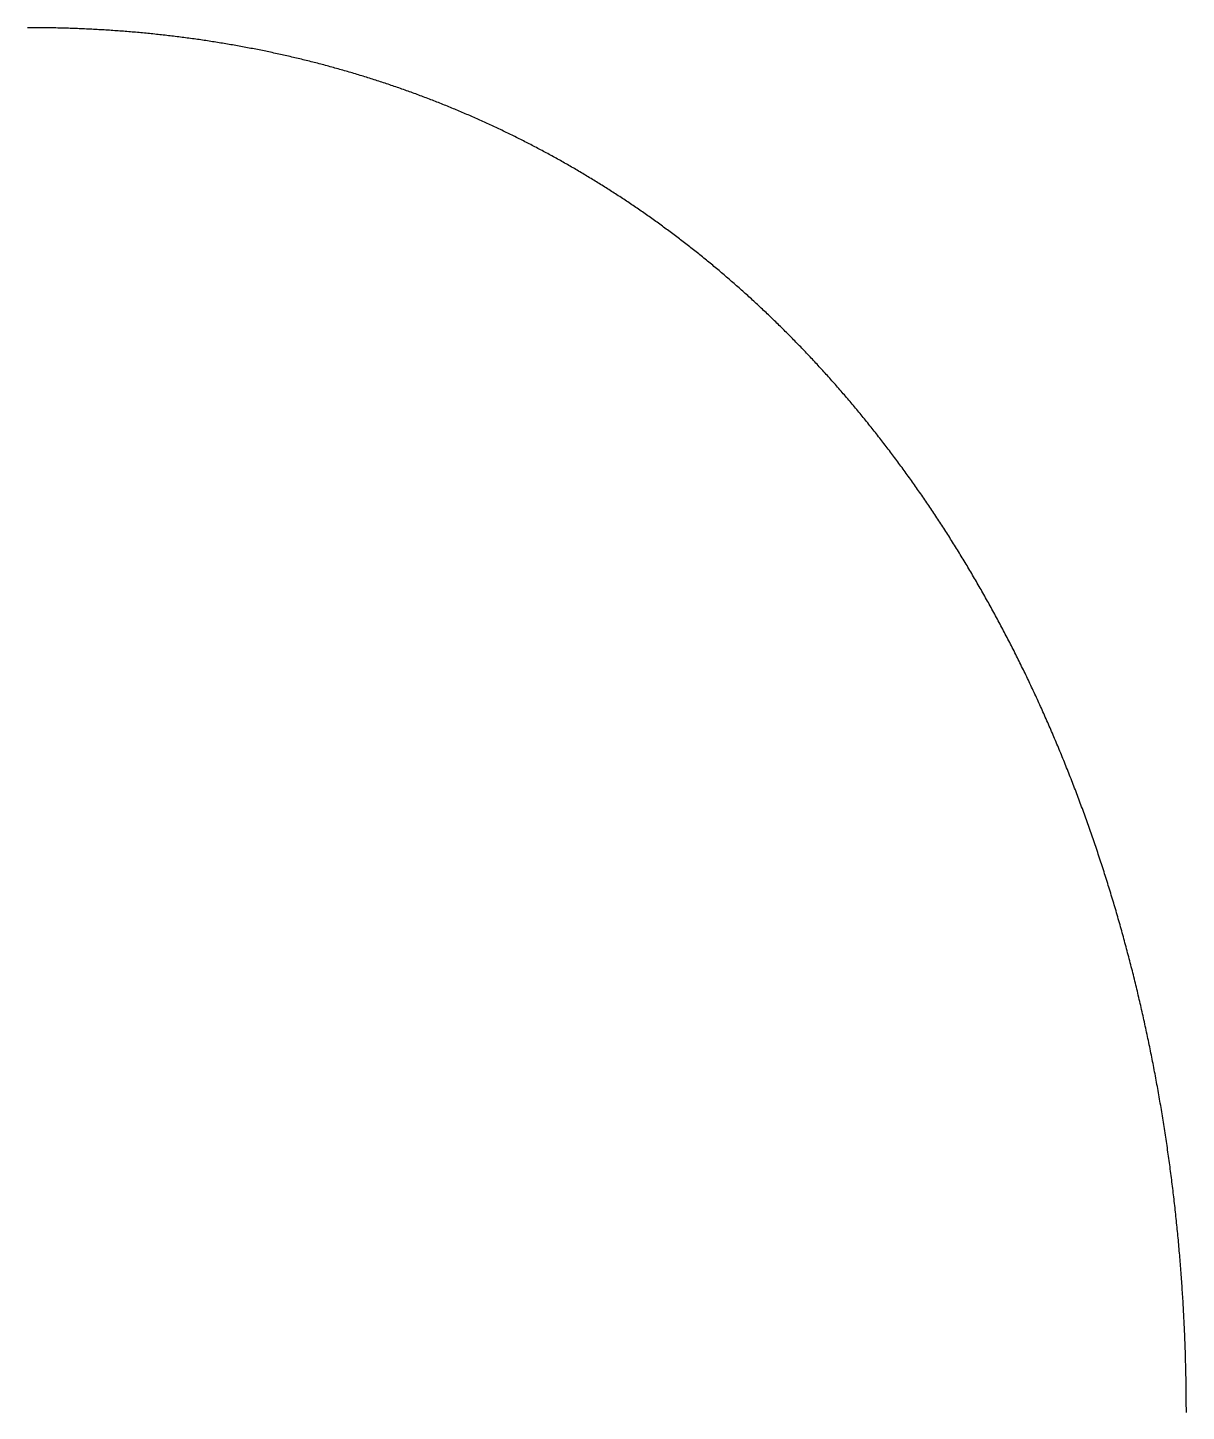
# Model space of a CAD drawing. Extents: x -14 to 315, y -179 to 16.
# Drawn here: x 3.32 to 12.32, y -102.74 to -92 of the extents above; entities that cross this region are included whole.
import ezdxf

# ---------------------------------------------------------------- set-up
doc = ezdxf.new("R2010")
doc.units = 0
doc.layers.add('BLACK', color=7, linetype='CONTINUOUS')

msp = doc.modelspace()

# ---------------------------------------------------------------- linework, layer by layer
at = {"layer": 'BLACK', "linetype": 'CONTINUOUS'}
for p, q in [((3.347606, -92.000025), (3.325, -92)), ((3.361758, -92.000067), (3.347606, -92.000025)), ((3.375899, -92.000129), (3.361758, -92.000067)), ((3.390028, -92.000211), (3.375899, -92.000129)), ((3.404146, -92.000313), (3.390028, -92.000211)), ((3.418254, -92.000434), (3.404146, -92.000313)), ((3.43235, -92.000576), (3.418254, -92.000434)), ((3.446435, -92.000737), (3.43235, -92.000576)), ((3.460509, -92.000919), (3.446435, -92.000737)), ((3.474571, -92.00112), (3.460509, -92.000919)), ((3.488623, -92.001341), (3.474571, -92.00112)), ((3.502664, -92.001581), (3.488623, -92.001341)), ((3.516694, -92.001842), (3.502664, -92.001581)), ((3.530713, -92.002122), (3.516694, -92.001842)), ((3.54472, -92.002422), (3.530713, -92.002122)), ((3.558717, -92.002742), (3.54472, -92.002422)), ((3.572703, -92.003082), (3.558717, -92.002742)), ((3.586678, -92.003441), (3.572703, -92.003082)), ((3.600641, -92.003821), (3.586678, -92.003441)), ((3.614594, -92.004219), (3.600641, -92.003821)), ((3.628536, -92.004638), (3.614594, -92.004219)), ((3.642467, -92.005076), (3.628536, -92.004638)), ((3.656387, -92.005534), (3.642467, -92.005076)), ((3.670296, -92.006011), (3.656387, -92.005534)), ((3.684194, -92.006509), (3.670296, -92.006011)), ((3.698081, -92.007025), (3.684194, -92.006509)), ((3.711958, -92.007562), (3.698081, -92.007025)), ((3.725823, -92.008118), (3.711958, -92.007562)), ((3.739678, -92.008693), (3.725823, -92.008118)), ((3.753521, -92.009288), (3.739678, -92.008693)), ((3.767354, -92.009903), (3.753521, -92.009288)), ((3.781176, -92.010537), (3.767354, -92.009903)), ((3.794987, -92.01119), (3.781176, -92.010537)), ((3.808788, -92.011864), (3.794987, -92.01119)), ((3.822577, -92.012556), (3.808788, -92.011864)), ((3.836356, -92.013268), (3.822577, -92.012556)), ((3.850123, -92.014), (3.836356, -92.013268)), ((3.863881, -92.014751), (3.850123, -92.014)), ((3.877627, -92.015521), (3.863881, -92.014751)), ((3.891363, -92.016311), (3.877627, -92.015521)), ((3.905087, -92.017121), (3.891363, -92.016311)), ((3.918801, -92.017949), (3.905087, -92.017121)), ((3.932504, -92.018797), (3.918801, -92.017949)), ((3.946197, -92.019665), (3.932504, -92.018797)), ((3.959879, -92.020552), (3.946197, -92.019665)), ((3.97355, -92.021458), (3.959879, -92.020552)), ((3.98721, -92.022383), (3.97355, -92.021458)), ((4.00086, -92.023328), (3.98721, -92.022383)), ((4.014499, -92.024292), (4.00086, -92.023328)), ((4.028127, -92.025275), (4.014499, -92.024292)), ((4.041744, -92.026278), (4.028127, -92.025275)), ((4.055352, -92.0273), (4.041744, -92.026278)), ((4.068948, -92.028341), (4.055352, -92.0273)), ((4.082534, -92.029402), (4.068948, -92.028341)), ((4.096108, -92.030481), (4.082534, -92.029402)), ((4.109673, -92.03158), (4.096108, -92.030481)), ((4.123226, -92.032698), (4.109673, -92.03158)), ((4.13677, -92.033835), (4.123226, -92.032698)), ((4.150302, -92.034992), (4.13677, -92.033835)), ((4.163824, -92.036167), (4.150302, -92.034992)), ((4.177335, -92.037362), (4.163824, -92.036167)), ((4.190836, -92.038576), (4.177335, -92.037362)), ((4.204326, -92.039809), (4.190836, -92.038576)), ((4.217806, -92.041061), (4.204326, -92.039809)), ((4.231275, -92.042332), (4.217806, -92.041061)), ((4.244734, -92.043622), (4.231275, -92.042332)), ((4.258182, -92.044932), (4.244734, -92.043622)), ((4.27162, -92.04626), (4.258182, -92.044932)), ((4.285046, -92.047608), (4.27162, -92.04626)), ((4.298463, -92.048974), (4.285046, -92.047608)), ((4.311869, -92.05036), (4.298463, -92.048974)), ((4.325265, -92.051764), (4.311869, -92.05036)), ((4.338649, -92.053188), (4.325265, -92.051764)), ((4.352024, -92.05463), (4.338649, -92.053188)), ((4.365388, -92.056092), (4.352024, -92.05463)), ((4.378742, -92.057572), (4.365388, -92.056092)), ((4.392085, -92.059072), (4.378742, -92.057572)), ((4.405418, -92.06059), (4.392085, -92.059072)), ((4.41874, -92.062128), (4.405418, -92.06059)), ((4.432053, -92.063684), (4.41874, -92.062128)), ((4.445354, -92.065259), (4.432053, -92.063684)), ((4.458645, -92.066853), (4.445354, -92.065259)), ((4.471926, -92.068466), (4.458645, -92.066853)), ((4.485197, -92.070098), (4.471926, -92.068466)), ((4.498456, -92.071749), (4.485197, -92.070098)), ((4.511706, -92.073419), (4.498456, -92.071749)), ((4.524945, -92.075107), (4.511706, -92.073419)), ((4.538175, -92.076815), (4.524945, -92.075107)), ((4.551393, -92.078541), (4.538175, -92.076815)), ((4.564602, -92.080286), (4.551393, -92.078541)), ((4.577799, -92.08205), (4.564602, -92.080286)), ((4.590987, -92.083832), (4.577799, -92.08205)), ((4.604164, -92.085633), (4.590987, -92.083832)), ((4.617332, -92.087454), (4.604164, -92.085633)), ((4.630488, -92.089292), (4.617332, -92.087454)), ((4.643635, -92.09115), (4.630488, -92.089292)), ((4.656771, -92.093027), (4.643635, -92.09115)), ((4.669898, -92.094922), (4.656771, -92.093027)), ((4.683013, -92.096836), (4.669898, -92.094922)), ((4.696119, -92.098768), (4.683013, -92.096836)), ((4.709214, -92.100719), (4.696119, -92.098768)), ((4.722299, -92.10269), (4.709214, -92.100719)), ((4.735374, -92.104678), (4.722299, -92.10269)), ((4.748439, -92.106686), (4.735374, -92.104678)), ((4.761493, -92.108711), (4.748439, -92.106686)), ((4.774537, -92.110756), (4.761493, -92.108711)), ((4.787571, -92.112819), (4.774537, -92.110756)), ((4.800595, -92.114901), (4.787571, -92.112819)), ((4.813608, -92.117002), (4.800595, -92.114901)), ((4.826613, -92.119121), (4.813608, -92.117002)), ((4.839605, -92.121259), (4.826613, -92.119121)), ((4.852589, -92.123415), (4.839605, -92.121259)), ((4.865562, -92.12559), (4.852589, -92.123415)), ((4.878525, -92.127784), (4.865562, -92.12559)), ((4.891478, -92.129996), (4.878525, -92.127784)), ((4.904421, -92.132227), (4.891478, -92.129996)), ((4.917353, -92.134476), (4.904421, -92.132227)), ((4.930276, -92.136744), (4.917353, -92.134476)), ((4.943188, -92.13903), (4.930276, -92.136744)), ((4.956091, -92.141335), (4.943188, -92.13903)), ((4.968983, -92.143658), (4.956091, -92.141335)), ((4.981866, -92.146), (4.968983, -92.143658)), ((4.994737, -92.14836), (4.981866, -92.146)), ((5.0076, -92.150739), (4.994737, -92.14836)), ((5.020451, -92.153137), (5.0076, -92.150739)), ((5.033294, -92.155553), (5.020451, -92.153137)), ((5.046126, -92.157987), (5.033294, -92.155553)), ((5.058948, -92.16044), (5.046126, -92.157987)), ((5.07176, -92.162911), (5.058948, -92.16044)), ((5.084562, -92.1654), (5.07176, -92.162911)), ((5.097354, -92.167908), (5.084562, -92.1654)), ((5.110136, -92.170435), (5.097354, -92.167908)), ((5.122908, -92.17298), (5.110136, -92.170435)), ((5.135671, -92.175543), (5.122908, -92.17298)), ((5.148422, -92.178125), (5.135671, -92.175543)), ((5.161165, -92.180725), (5.148422, -92.178125)), ((5.173896, -92.183343), (5.161165, -92.180725)), ((5.186619, -92.18598), (5.173896, -92.183343)), ((5.199331, -92.188635), (5.186619, -92.18598)), ((5.212034, -92.191309), (5.199331, -92.188635)), ((5.224726, -92.194001), (5.212034, -92.191309)), ((5.237409, -92.196711), (5.224726, -92.194001)), ((5.250081, -92.199439), (5.237409, -92.196711)), ((5.262745, -92.202187), (5.250081, -92.199439)), ((5.275397, -92.204952), (5.262745, -92.202187)), ((5.288041, -92.207735), (5.275397, -92.204952)), ((5.300673, -92.210537), (5.288041, -92.207735)), ((5.313297, -92.213357), (5.300673, -92.210537)), ((5.32591, -92.216196), (5.313297, -92.213357)), ((5.338514, -92.219052), (5.32591, -92.216196)), ((5.351107, -92.221927), (5.338514, -92.219052)), ((5.363692, -92.224821), (5.351107, -92.221927)), ((5.376265, -92.227732), (5.363692, -92.224821)), ((5.38883, -92.230662), (5.376265, -92.227732)), ((5.401384, -92.23361), (5.38883, -92.230662)), ((5.413929, -92.236576), (5.401384, -92.23361)), ((5.426463, -92.239561), (5.413929, -92.236576)), ((5.438989, -92.242564), (5.426463, -92.239561)), ((5.451503, -92.245584), (5.438989, -92.242564)), ((5.46401, -92.248624), (5.451503, -92.245584)), ((5.476505, -92.251681), (5.46401, -92.248624)), ((5.488991, -92.254757), (5.476505, -92.251681)), ((5.501467, -92.25785), (5.488991, -92.254757)), ((5.513934, -92.260962), (5.501467, -92.25785)), ((5.52639, -92.264092), (5.513934, -92.260962)), ((5.538837, -92.267241), (5.52639, -92.264092)), ((5.551274, -92.270407), (5.538837, -92.267241)), ((5.563702, -92.273592), (5.551274, -92.270407)), ((5.576119, -92.276795), (5.563702, -92.273592)), ((5.588528, -92.280016), (5.576119, -92.276795)), ((5.600925, -92.283255), (5.588528, -92.280016)), ((5.613315, -92.286512), (5.600925, -92.283255)), ((5.625693, -92.289787), (5.613315, -92.286512)), ((5.638063, -92.293081), (5.625693, -92.289787)), ((5.650421, -92.296393), (5.638063, -92.293081)), ((5.662772, -92.299722), (5.650421, -92.296393)), ((5.675111, -92.30307), (5.662772, -92.299722)), ((5.687443, -92.306436), (5.675111, -92.30307)), ((5.699763, -92.30982), (5.687443, -92.306436)), ((5.712075, -92.313222), (5.699763, -92.30982)), ((5.724376, -92.316642), (5.712075, -92.313222)), ((5.736668, -92.320081), (5.724376, -92.316642)), ((5.74895, -92.323537), (5.736668, -92.320081)), ((5.761223, -92.327012), (5.74895, -92.323537)), ((5.773486, -92.330504), (5.761223, -92.327012)), ((5.78574, -92.334015), (5.773486, -92.330504)), ((5.797983, -92.337543), (5.78574, -92.334015)), ((5.810218, -92.34109), (5.797983, -92.337543)), ((5.822442, -92.344655), (5.810218, -92.34109)), ((5.834658, -92.348238), (5.822442, -92.344655)), ((5.846862, -92.351838), (5.834658, -92.348238)), ((5.859059, -92.355458), (5.846862, -92.351838)), ((5.871244, -92.359094), (5.859059, -92.355458)), ((5.883422, -92.362749), (5.871244, -92.359094)), ((5.895588, -92.366422), (5.883422, -92.362749)), ((5.907747, -92.370113), (5.895588, -92.366422)), ((5.919894, -92.373822), (5.907747, -92.370113)), ((5.932034, -92.377549), (5.919894, -92.373822)), ((5.944162, -92.381294), (5.932034, -92.377549)), ((5.956282, -92.385057), (5.944162, -92.381294)), ((5.968391, -92.388837), (5.956282, -92.385057)), ((5.980493, -92.392637), (5.968391, -92.388837)), ((5.992583, -92.396453), (5.980493, -92.392637)), ((6.004665, -92.400288), (5.992583, -92.396453)), ((6.016736, -92.404141), (6.004665, -92.400288)), ((6.0288, -92.408012), (6.016736, -92.404141)), ((6.040851, -92.4119), (6.0288, -92.408012)), ((6.052896, -92.415807), (6.040851, -92.4119)), ((6.064929, -92.419732), (6.052896, -92.415807)), ((6.076954, -92.423675), (6.064929, -92.419732)), ((6.088968, -92.427635), (6.076954, -92.423675)), ((6.100975, -92.431614), (6.088968, -92.427635)), ((6.11297, -92.43561), (6.100975, -92.431614)), ((6.124958, -92.439625), (6.11297, -92.43561)), ((6.136934, -92.443657), (6.124958, -92.439625)), ((6.148903, -92.447707), (6.136934, -92.443657)), ((6.16086, -92.451775), (6.148903, -92.447707)), ((6.17281, -92.455861), (6.16086, -92.451775)), ((6.184749, -92.459965), (6.17281, -92.455861)), ((6.19668, -92.464087), (6.184749, -92.459965)), ((6.208599, -92.468227), (6.19668, -92.464087)), ((6.220511, -92.472385), (6.208599, -92.468227)), ((6.232412, -92.47656), (6.220511, -92.472385)), ((6.244306, -92.480754), (6.232412, -92.47656)), ((6.256188, -92.484965), (6.244306, -92.480754)), ((6.268062, -92.489195), (6.256188, -92.484965)), ((6.279925, -92.493442), (6.268062, -92.489195)), ((6.291781, -92.497707), (6.279925, -92.493442)), ((6.303626, -92.50199), (6.291781, -92.497707)), ((6.315463, -92.506291), (6.303626, -92.50199)), ((6.327288, -92.510609), (6.315463, -92.506291)), ((6.339107, -92.514946), (6.327288, -92.510609)), ((6.350914, -92.519301), (6.339107, -92.514946)), ((6.362713, -92.523673), (6.350914, -92.519301)), ((6.374502, -92.528063), (6.362713, -92.523673)), ((6.386283, -92.532472), (6.374502, -92.528063)), ((6.398052, -92.536897), (6.386283, -92.532472)), ((6.409814, -92.541342), (6.398052, -92.536897)), ((6.421565, -92.545803), (6.409814, -92.541342)), ((6.433309, -92.550283), (6.421565, -92.545803)), ((6.445041, -92.55478), (6.433309, -92.550283)), ((6.456766, -92.559295), (6.445041, -92.55478)), ((6.468479, -92.563828), (6.456766, -92.559295)), ((6.480186, -92.56838), (6.468479, -92.563828)), ((6.491881, -92.572948), (6.480186, -92.56838)), ((6.503568, -92.577535), (6.491881, -92.572948)), ((6.515244, -92.582139), (6.503568, -92.577535)), ((6.526914, -92.586762), (6.515244, -92.582139)), ((6.538571, -92.591401), (6.526914, -92.586762)), ((6.550222, -92.59606), (6.538571, -92.591401)), ((6.561861, -92.600735), (6.550222, -92.59606)), ((6.573493, -92.605429), (6.561861, -92.600735)), ((6.585113, -92.61014), (6.573493, -92.605429)), ((6.596727, -92.61487), (6.585113, -92.61014)), ((6.608329, -92.619617), (6.596727, -92.61487)), ((6.619924, -92.624382), (6.608329, -92.619617)), ((6.631507, -92.629165), (6.619924, -92.624382)), ((6.643083, -92.633966), (6.631507, -92.629165)), ((6.654648, -92.638784), (6.643083, -92.633966)), ((6.666206, -92.64362), (6.654648, -92.638784)), ((6.677752, -92.648474), (6.666206, -92.64362)), ((6.689292, -92.653346), (6.677752, -92.648474)), ((6.700819, -92.658235), (6.689292, -92.653346)), ((6.71234, -92.663144), (6.700819, -92.658235)), ((6.723849, -92.668068), (6.71234, -92.663144)), ((6.735352, -92.673012), (6.723849, -92.668068)), ((6.746843, -92.677972), (6.735352, -92.673012)), ((6.758327, -92.682952), (6.746843, -92.677972)), ((6.769799, -92.687948), (6.758327, -92.682952)), ((6.781264, -92.692962), (6.769799, -92.687948)), ((6.792718, -92.697994), (6.781264, -92.692962)), ((6.804165, -92.703045), (6.792718, -92.697994)), ((6.815601, -92.708112), (6.804165, -92.703045)), ((6.827029, -92.713198), (6.815601, -92.708112)), ((6.838446, -92.718301), (6.827029, -92.713198)), ((6.849856, -92.723422), (6.838446, -92.718301)), ((6.861255, -92.728561), (6.849856, -92.723422)), ((6.872647, -92.733718), (6.861255, -92.728561)), ((6.884027, -92.738892), (6.872647, -92.733718)), ((6.8954, -92.744085), (6.884027, -92.738892)), ((6.906762, -92.749294), (6.8954, -92.744085)), ((6.918117, -92.754523), (6.906762, -92.749294)), ((6.92946, -92.759768), (6.918117, -92.754523)), ((6.940797, -92.765032), (6.92946, -92.759768)), ((6.952122, -92.770313), (6.940797, -92.765032)), ((6.96344, -92.775613), (6.952122, -92.770313)), ((6.974747, -92.780929), (6.96344, -92.775613)), ((6.986047, -92.786264), (6.974747, -92.780929)), ((6.997335, -92.791616), (6.986047, -92.786264)), ((7.008616, -92.796987), (6.997335, -92.791616)), ((7.019886, -92.802374), (7.008616, -92.796987)), ((7.031149, -92.807781), (7.019886, -92.802374)), ((7.042401, -92.813204), (7.031149, -92.807781)), ((7.053646, -92.818646), (7.042401, -92.813204)), ((7.064879, -92.824104), (7.053646, -92.818646)), ((7.076105, -92.829582), (7.064879, -92.824104)), ((7.08732, -92.835076), (7.076105, -92.829582)), ((7.098528, -92.840589), (7.08732, -92.835076)), ((7.109724, -92.846119), (7.098528, -92.840589)), ((7.120914, -92.851668), (7.109724, -92.846119)), ((7.132092, -92.857233), (7.120914, -92.851668)), ((7.143264, -92.862818), (7.132092, -92.857233)), ((7.154424, -92.868419), (7.143264, -92.862818)), ((7.165577, -92.874039), (7.154424, -92.868419)), ((7.176718, -92.879675), (7.165577, -92.874039)), ((7.187853, -92.885331), (7.176718, -92.879675)), ((7.198976, -92.891003), (7.187853, -92.885331)), ((7.210093, -92.896694), (7.198976, -92.891003)), ((7.221198, -92.902402), (7.210093, -92.896694)), ((7.232296, -92.908128), (7.221198, -92.902402)), ((7.243383, -92.913872), (7.232296, -92.908128)), ((7.254463, -92.919634), (7.243383, -92.913872)), ((7.265531, -92.925413), (7.254463, -92.919634)), ((7.276593, -92.931211), (7.265531, -92.925413)), ((7.287643, -92.937025), (7.276593, -92.931211)), ((7.298686, -92.942859), (7.287643, -92.937025)), ((7.309718, -92.948709), (7.298686, -92.942859)), ((7.320743, -92.954578), (7.309718, -92.948709)), ((7.331756, -92.960464), (7.320743, -92.954578)), ((7.342763, -92.966369), (7.331756, -92.960464)), ((7.353758, -92.97229), (7.342763, -92.966369)), ((7.364747, -92.97823), (7.353758, -92.97229)), ((7.375723, -92.984187), (7.364747, -92.97823)), ((7.386694, -92.990163), (7.375723, -92.984187)), ((7.397652, -92.996155), (7.386694, -92.990163)), ((7.408604, -93.002167), (7.397652, -92.996155)), ((7.419544, -93.008195), (7.408604, -93.002167)), ((7.430478, -93.014242), (7.419544, -93.008195)), ((7.4414, -93.020306), (7.430478, -93.014242)), ((7.452316, -93.026389), (7.4414, -93.020306)), ((7.463219, -93.032488), (7.452316, -93.026389)), ((7.474116, -93.038607), (7.463219, -93.032488)), ((7.485002, -93.044742), (7.474116, -93.038607)), ((7.495881, -93.050896), (7.485002, -93.044742)), ((7.506748, -93.057066), (7.495881, -93.050896)), ((7.517608, -93.063256), (7.506748, -93.057066)), ((7.528457, -93.069462), (7.517608, -93.063256)), ((7.539299, -93.075688), (7.528457, -93.069462)), ((7.55013, -93.08193), (7.539299, -93.075688)), ((7.560954, -93.088191), (7.55013, -93.08193)), ((7.571766, -93.094468), (7.560954, -93.088191)), ((7.582572, -93.100765), (7.571766, -93.094468)), ((7.593365, -93.107078), (7.582572, -93.100765)), ((7.604153, -93.113411), (7.593365, -93.107078)), ((7.614928, -93.11976), (7.604153, -93.113411)), ((7.625698, -93.126128), (7.614928, -93.11976)), ((7.636455, -93.132512), (7.625698, -93.126128)), ((7.647206, -93.138916), (7.636455, -93.132512)), ((7.657945, -93.145336), (7.647206, -93.138916)), ((7.668677, -93.151776), (7.657945, -93.145336)), ((7.679398, -93.158231), (7.668677, -93.151776)), ((7.690112, -93.164707), (7.679398, -93.158231)), ((7.700814, -93.171198), (7.690112, -93.164707)), ((7.71151, -93.177709), (7.700814, -93.171198)), ((7.722194, -93.184236), (7.71151, -93.177709)), ((7.732872, -93.190783), (7.722194, -93.184236)), ((7.743537, -93.197346), (7.732872, -93.190783)), ((7.754197, -93.203928), (7.743537, -93.197346)), ((7.764844, -93.210527), (7.754197, -93.203928)), ((7.775485, -93.217145), (7.764844, -93.210527)), ((7.786114, -93.223779), (7.775485, -93.217145)), ((7.796737, -93.230433), (7.786114, -93.223779)), ((7.807347, -93.237103), (7.796737, -93.230433)), ((7.817952, -93.243793), (7.807347, -93.237103)), ((7.828544, -93.250499), (7.817952, -93.243793)), ((7.83913, -93.257224), (7.828544, -93.250499)), ((7.849703, -93.263965), (7.83913, -93.257224)), ((7.860271, -93.270727), (7.849703, -93.263965)), ((7.870826, -93.277504), (7.860271, -93.270727)), ((7.881376, -93.284301), (7.870826, -93.277504)), ((7.891913, -93.291114), (7.881376, -93.284301)), ((7.902444, -93.297947), (7.891913, -93.291114)), ((7.912962, -93.304795), (7.902444, -93.297947)), ((7.923475, -93.311664), (7.912962, -93.304795)), ((7.933975, -93.318548), (7.923475, -93.311664)), ((7.944469, -93.325453), (7.933975, -93.318548)), ((7.954951, -93.332373), (7.944469, -93.325453)), ((7.965426, -93.339313), (7.954951, -93.332373)), ((7.97589, -93.346269), (7.965426, -93.339313)), ((7.986347, -93.353245), (7.97589, -93.346269)), ((7.996792, -93.360237), (7.986347, -93.353245)), ((8.007231, -93.367249), (7.996792, -93.360237)), ((8.017657, -93.374277), (8.007231, -93.367249)), ((8.028078, -93.381325), (8.017657, -93.374277)), ((8.038485, -93.388388), (8.028078, -93.381325)), ((8.048887, -93.395472), (8.038485, -93.388388)), ((8.059277, -93.402571), (8.048887, -93.395472)), ((8.06966, -93.40969), (8.059277, -93.402571)), ((8.080031, -93.416825), (8.06966, -93.40969)), ((8.090396, -93.423981), (8.080031, -93.416825)), ((8.100749, -93.431152), (8.090396, -93.423981)), ((8.111095, -93.438343), (8.100749, -93.431152)), ((8.121429, -93.44555), (8.111095, -93.438343)), ((8.131757, -93.452777), (8.121429, -93.44555)), ((8.142073, -93.46002), (8.131757, -93.452777)), ((8.152382, -93.467283), (8.142073, -93.46002)), ((8.162679, -93.474561), (8.152382, -93.467283)), ((8.17297, -93.48186), (8.162679, -93.474561)), ((8.183248, -93.489175), (8.17297, -93.48186)), ((8.193521, -93.49651), (8.183248, -93.489175)), ((8.20378, -93.50386), (8.193521, -93.49651)), ((8.214034, -93.511231), (8.20378, -93.50386)), ((8.224275, -93.518617), (8.214034, -93.511231)), ((8.23451, -93.526024), (8.224275, -93.518617)), ((8.244733, -93.533446), (8.23451, -93.526024)), ((8.254949, -93.540889), (8.244733, -93.533446)), ((8.265153, -93.548347), (8.254949, -93.540889)), ((8.275351, -93.555826), (8.265153, -93.548347)), ((8.285536, -93.56332), (8.275351, -93.555826)), ((8.295716, -93.570835), (8.285536, -93.56332)), ((8.305882, -93.578365), (8.295716, -93.570835)), ((8.316043, -93.585915), (8.305882, -93.578365)), ((8.326191, -93.593482), (8.316043, -93.585915)), ((8.336333, -93.601068), (8.326191, -93.593482)), ((8.346462, -93.60867), (8.336333, -93.601068)), ((8.356585, -93.616293), (8.346462, -93.60867)), ((8.366695, -93.623931), (8.356585, -93.616293)), ((8.3768, -93.63159), (8.366695, -93.623931)), ((8.386891, -93.639264), (8.3768, -93.63159)), ((8.396977, -93.646959), (8.386891, -93.639264)), ((8.40705, -93.654669), (8.396977, -93.646959)), ((8.417117, -93.662399), (8.40705, -93.654669)), ((8.427171, -93.670146), (8.417117, -93.662399)), ((8.437219, -93.677912), (8.427171, -93.670146)), ((8.447255, -93.685695), (8.437219, -93.677912)), ((8.457284, -93.693498), (8.447255, -93.685695)), ((8.4673, -93.701316), (8.457284, -93.693498)), ((8.477311, -93.709155), (8.4673, -93.701316)), ((8.487308, -93.717009), (8.477311, -93.709155)), ((8.4973, -93.724884), (8.487308, -93.717009)), ((8.507279, -93.732774), (8.4973, -93.724884)), ((8.517252, -93.740686), (8.507279, -93.732774)), ((8.527211, -93.748612), (8.517252, -93.740686)), ((8.537165, -93.756559), (8.527211, -93.748612)), ((8.547106, -93.764522), (8.537165, -93.756559)), ((8.557041, -93.772505), (8.547106, -93.764522)), ((8.566963, -93.780504), (8.557041, -93.772505)), ((8.576879, -93.788524), (8.566963, -93.780504)), ((8.586782, -93.796558), (8.576879, -93.788524)), ((8.596679, -93.804614), (8.586782, -93.796558)), ((8.606563, -93.812685), (8.596679, -93.804614)), ((8.616441, -93.820777), (8.606563, -93.812685)), ((8.626306, -93.828884), (8.616441, -93.820777)), ((8.636165, -93.837012), (8.626306, -93.828884)), ((8.64601, -93.845155), (8.636165, -93.837012)), ((8.65585, -93.85332), (8.64601, -93.845155)), ((8.665677, -93.861499), (8.65585, -93.85332)), ((8.675498, -93.869699), (8.665677, -93.861499)), ((8.685305, -93.877915), (8.675498, -93.869699)), ((8.695107, -93.886152), (8.685305, -93.877915)), ((8.704895, -93.894403), (8.695107, -93.886152)), ((8.714678, -93.902676), (8.704895, -93.894403)), ((8.724447, -93.910964), (8.714678, -93.902676)), ((8.734211, -93.919273), (8.724447, -93.910964)), ((8.743961, -93.927597), (8.734211, -93.919273)), ((8.753705, -93.935943), (8.743961, -93.927597)), ((8.763436, -93.944303), (8.753705, -93.935943)), ((8.77316, -93.952685), (8.763436, -93.944303)), ((8.782872, -93.961081), (8.77316, -93.952685)), ((8.792578, -93.969499), (8.782872, -93.961081)), ((8.80227, -93.977932), (8.792578, -93.969499)), ((8.811956, -93.986386), (8.80227, -93.977932)), ((8.821629, -93.994855), (8.811956, -93.986386)), ((8.831296, -94.003346), (8.821629, -93.994855)), ((8.84095, -94.011851), (8.831296, -94.003346)), ((8.850597, -94.020378), (8.84095, -94.011851)), ((8.860231, -94.028919), (8.850597, -94.020378)), ((8.869859, -94.037482), (8.860231, -94.028919)), ((8.879474, -94.04606), (8.869859, -94.037482)), ((8.889083, -94.05466), (8.879474, -94.04606)), ((8.898678, -94.063274), (8.889083, -94.05466)), ((8.908268, -94.07191), (8.898678, -94.063274)), ((8.917843, -94.08056), (8.908268, -94.07191)), ((8.927413, -94.089232), (8.917843, -94.08056)), ((8.936969, -94.097919), (8.927413, -94.089232)), ((8.94652, -94.106627), (8.936969, -94.097919)), ((8.956056, -94.11535), (8.94652, -94.106627)), ((8.965587, -94.124095), (8.956056, -94.11535)), ((8.975104, -94.132855), (8.965587, -94.124095)), ((8.984615, -94.141636), (8.975104, -94.132855)), ((8.994112, -94.150431), (8.984615, -94.141636)), ((9.003604, -94.159249), (8.994112, -94.150431)), ((9.013082, -94.168081), (9.003604, -94.159249)), ((9.022553, -94.176935), (9.013082, -94.168081)), ((9.032011, -94.185803), (9.022553, -94.176935)), ((9.041463, -94.194694), (9.032011, -94.185803)), ((9.050902, -94.203599), (9.041463, -94.194694)), ((9.060334, -94.212525), (9.050902, -94.203599)), ((9.069752, -94.221466), (9.060334, -94.212525)), ((9.079165, -94.230429), (9.069752, -94.221466)), ((9.088564, -94.239407), (9.079165, -94.230429)), ((9.097956, -94.248407), (9.088564, -94.239407)), ((9.107335, -94.257421), (9.097956, -94.248407)), ((9.116708, -94.266457), (9.107335, -94.257421)), ((9.126067, -94.275507), (9.116708, -94.266457)), ((9.135419, -94.284579), (9.126067, -94.275507)), ((9.144758, -94.293666), (9.135419, -94.284579)), ((9.154091, -94.302775), (9.144758, -94.293666)), ((9.16341, -94.311898), (9.154091, -94.302775)), ((9.172723, -94.321043), (9.16341, -94.311898)), ((9.182022, -94.330203), (9.172723, -94.321043)), ((9.191315, -94.339385), (9.182022, -94.330203)), ((9.200593, -94.348581), (9.191315, -94.339385)), ((9.209866, -94.357799), (9.200593, -94.348581)), ((9.219125, -94.367032), (9.209866, -94.357799)), ((9.228377, -94.376286), (9.219125, -94.367032)), ((9.237616, -94.385555), (9.228377, -94.376286)), ((9.246848, -94.394846), (9.237616, -94.385555)), ((9.256067, -94.404152), (9.246848, -94.394846)), ((9.265279, -94.413479), (9.256067, -94.404152)), ((9.274477, -94.422821), (9.265279, -94.413479)), ((9.283669, -94.432185), (9.274477, -94.422821)), ((9.292847, -94.441564), (9.283669, -94.432185)), ((9.302018, -94.450964), (9.292847, -94.441564)), ((9.311176, -94.460379), (9.302018, -94.450964)), ((9.320327, -94.469816), (9.311176, -94.460379)), ((9.329464, -94.479268), (9.320327, -94.469816)), ((9.338595, -94.488741), (9.329464, -94.479268)), ((9.347712, -94.498229), (9.338595, -94.488741)), ((9.356822, -94.507739), (9.347712, -94.498229)), ((9.365919, -94.517264), (9.356822, -94.507739)), ((9.375008, -94.52681), (9.365919, -94.517264)), ((9.384084, -94.536371), (9.375008, -94.52681)), ((9.393154, -94.545954), (9.384084, -94.536371)), ((9.402209, -94.555551), (9.393154, -94.545954)), ((9.411257, -94.565171), (9.402209, -94.555551)), ((9.420292, -94.574805), (9.411257, -94.565171)), ((9.42932, -94.584461), (9.420292, -94.574805)), ((9.438334, -94.594131), (9.42932, -94.584461)), ((9.447341, -94.603824), (9.438334, -94.594131)), ((9.456335, -94.613531), (9.447341, -94.603824)), ((9.465321, -94.62326), (9.456335, -94.613531)), ((9.474294, -94.633003), (9.465321, -94.62326)), ((9.48326, -94.642769), (9.474294, -94.633003)), ((9.492211, -94.652549), (9.48326, -94.642769)), ((9.501156, -94.662351), (9.492211, -94.652549)), ((9.510087, -94.672168), (9.501156, -94.662351)), ((9.519011, -94.682006), (9.510087, -94.672168)), ((9.527921, -94.691859), (9.519011, -94.682006)), ((9.536824, -94.701735), (9.527921, -94.691859)), ((9.545713, -94.711624), (9.536824, -94.701735)), ((9.554595, -94.721536), (9.545713, -94.711624)), ((9.563463, -94.731462), (9.554595, -94.721536)), ((9.572325, -94.74141), (9.563463, -94.731462)), ((9.581171, -94.751373), (9.572325, -94.74141)), ((9.590011, -94.761358), (9.581171, -94.751373)), ((9.598837, -94.771357), (9.590011, -94.761358)), ((9.607656, -94.781378), (9.598837, -94.771357)), ((9.616461, -94.791414), (9.607656, -94.781378)), ((9.625258, -94.801472), (9.616461, -94.791414)), ((9.634042, -94.811544), (9.625258, -94.801472)), ((9.642818, -94.821639), (9.634042, -94.811544)), ((9.65158, -94.831747), (9.642818, -94.821639)), ((9.660335, -94.841878), (9.65158, -94.831747)), ((9.669076, -94.852023), (9.660335, -94.841878)), ((9.677809, -94.862191), (9.669076, -94.852023)), ((9.686529, -94.872373), (9.677809, -94.862191)), ((9.695241, -94.882577), (9.686529, -94.872373)), ((9.703939, -94.892795), (9.695241, -94.882577)), ((9.71263, -94.903036), (9.703939, -94.892795)), ((9.721306, -94.913291), (9.71263, -94.903036)), ((9.729975, -94.923568), (9.721306, -94.913291)), ((9.73863, -94.933859), (9.729975, -94.923568)), ((9.747278, -94.944173), (9.73863, -94.933859)), ((9.755911, -94.9545), (9.747278, -94.944173)), ((9.764537, -94.964851), (9.755911, -94.9545)), ((9.773148, -94.975215), (9.764537, -94.964851)), ((9.781753, -94.985602), (9.773148, -94.975215)), ((9.790342, -94.996002), (9.781753, -94.985602)), ((9.798925, -95.006426), (9.790342, -94.996002)), ((9.807493, -95.016863), (9.798925, -95.006426)), ((9.816053, -95.027323), (9.807493, -95.016863)), ((9.824599, -95.037796), (9.816053, -95.027323)), ((9.833138, -95.048293), (9.824599, -95.037796)), ((9.841662, -95.058803), (9.833138, -95.048293)), ((9.850179, -95.069336), (9.841662, -95.058803)), ((9.858681, -95.079882), (9.850179, -95.069336)), ((9.867176, -95.090452), (9.858681, -95.079882)), ((9.875656, -95.101035), (9.867176, -95.090452)), ((9.884129, -95.111641), (9.875656, -95.101035)), ((9.892587, -95.12226), (9.884129, -95.111641)), ((9.901037, -95.132902), (9.892587, -95.12226)), ((9.909473, -95.143558), (9.901037, -95.132902)), ((9.917902, -95.154237), (9.909473, -95.143558)), ((9.926315, -95.164929), (9.917902, -95.154237)), ((9.934721, -95.175645), (9.926315, -95.164929)), ((9.943113, -95.186374), (9.934721, -95.175645)), ((9.951496, -95.197125), (9.943113, -95.186374)), ((9.959865, -95.20789), (9.951496, -95.197125)), ((9.968227, -95.218679), (9.959865, -95.20789)), ((9.976573, -95.22948), (9.968227, -95.218679)), ((9.984912, -95.240305), (9.976573, -95.22948)), ((9.993236, -95.251143), (9.984912, -95.240305)), ((10.001553, -95.262004), (9.993236, -95.251143)), ((10.009854, -95.272878), (10.001553, -95.262004)), ((10.018148, -95.283776), (10.009854, -95.272878)), ((10.026427, -95.294686), (10.018148, -95.283776)), ((10.034698, -95.30562), (10.026427, -95.294686)), ((10.042954, -95.316567), (10.034698, -95.30562)), ((10.051202, -95.327537), (10.042954, -95.316567)), ((10.059436, -95.338521), (10.051202, -95.327537)), ((10.067662, -95.349527), (10.059436, -95.338521)), ((10.075872, -95.360547), (10.067662, -95.349527)), ((10.084075, -95.37159), (10.075872, -95.360547)), ((10.092263, -95.382646), (10.084075, -95.37159)), ((10.100443, -95.393725), (10.092263, -95.382646)), ((10.108607, -95.404818), (10.100443, -95.393725)), ((10.116764, -95.415933), (10.108607, -95.404818)), ((10.124906, -95.427062), (10.116764, -95.415933)), ((10.13304, -95.438214), (10.124906, -95.427062)), ((10.141159, -95.449379), (10.13304, -95.438214)), ((10.149269, -95.460567), (10.141159, -95.449379)), ((10.157365, -95.471768), (10.149269, -95.460567)), ((10.165452, -95.482993), (10.157365, -95.471768)), ((10.173525, -95.49423), (10.165452, -95.482993)), ((10.181589, -95.505491), (10.173525, -95.49423)), ((10.189638, -95.516765), (10.181589, -95.505491)), ((10.197679, -95.528061), (10.189638, -95.516765)), ((10.205705, -95.539371), (10.197679, -95.528061)), ((10.213722, -95.550704), (10.205705, -95.539371)), ((10.221724, -95.56205), (10.213722, -95.550704)), ((10.229718, -95.57342), (10.221724, -95.56205)), ((10.237697, -95.584802), (10.229718, -95.57342)), ((10.245667, -95.596207), (10.237697, -95.584802)), ((10.253623, -95.607626), (10.245667, -95.596207)), ((10.261569, -95.619067), (10.253623, -95.607626)), ((10.269501, -95.630522), (10.261569, -95.619067)), ((10.277424, -95.641999), (10.269501, -95.630522)), ((10.285332, -95.65349), (10.277424, -95.641999)), ((10.293231, -95.665004), (10.285332, -95.65349)), ((10.301115, -95.67653), (10.293231, -95.665004)), ((10.308991, -95.68808), (10.301115, -95.67653)), ((10.316851, -95.699643), (10.308991, -95.68808)), ((10.324702, -95.711229), (10.316851, -95.699643)), ((10.332538, -95.722827), (10.324702, -95.711229)), ((10.340366, -95.734449), (10.332538, -95.722827)), ((10.348178, -95.746084), (10.340366, -95.734449)), ((10.355982, -95.757742), (10.348178, -95.746084)), ((10.36377, -95.769413), (10.355982, -95.757742)), ((10.371549, -95.781106), (10.36377, -95.769413)), ((10.379313, -95.792813), (10.371549, -95.781106)), ((10.387068, -95.804543), (10.379313, -95.792813)), ((10.394808, -95.816285), (10.387068, -95.804543)), ((10.402539, -95.828051), (10.394808, -95.816285)), ((10.410254, -95.839829), (10.402539, -95.828051)), ((10.417961, -95.851631), (10.410254, -95.839829)), ((10.425652, -95.863445), (10.417961, -95.851631)), ((10.433334, -95.875283), (10.425652, -95.863445)), ((10.441, -95.887133), (10.433334, -95.875283)), ((10.448658, -95.899006), (10.441, -95.887133)), ((10.4563, -95.910892), (10.448658, -95.899006)), ((10.463933, -95.922801), (10.4563, -95.910892)), ((10.47155, -95.934722), (10.463933, -95.922801)), ((10.479158, -95.946667), (10.47155, -95.934722)), ((10.486751, -95.958624), (10.479158, -95.946667)), ((10.494334, -95.970605), (10.486751, -95.958624)), ((10.501902, -95.982598), (10.494334, -95.970605)), ((10.509461, -95.994614), (10.501902, -95.982598)), ((10.517004, -96.006643), (10.509461, -95.994614)), ((10.524538, -96.018695), (10.517004, -96.006643)), ((10.532056, -96.030759), (10.524538, -96.018695)), ((10.539565, -96.042846), (10.532056, -96.030759)), ((10.547058, -96.054946), (10.539565, -96.042846)), ((10.554541, -96.067069), (10.547058, -96.054946)), ((10.562009, -96.079205), (10.554541, -96.067069)), ((10.569468, -96.091363), (10.562009, -96.079205)), ((10.576911, -96.103534), (10.569468, -96.091363)), ((10.584344, -96.115728), (10.576911, -96.103534)), ((10.591761, -96.127935), (10.584344, -96.115728)), ((10.599169, -96.140164), (10.591761, -96.127935)), ((10.606562, -96.152406), (10.599169, -96.140164)), ((10.613944, -96.164671), (10.606562, -96.152406)), ((10.621311, -96.176948), (10.613944, -96.164671)), ((10.628668, -96.189248), (10.621311, -96.176948)), ((10.636009, -96.201561), (10.628668, -96.189248)), ((10.643341, -96.213896), (10.636009, -96.201561)), ((10.650657, -96.226244), (10.643341, -96.213896)), ((10.657963, -96.238615), (10.650657, -96.226244)), ((10.665253, -96.250998), (10.657963, -96.238615)), ((10.672533, -96.263405), (10.665253, -96.250998)), ((10.679797, -96.275823), (10.672533, -96.263405)), ((10.687052, -96.288264), (10.679797, -96.275823)), ((10.69429, -96.300718), (10.687052, -96.288264)), ((10.701519, -96.313194), (10.69429, -96.300718)), ((10.708731, -96.325683), (10.701519, -96.313194)), ((10.715934, -96.338194), (10.708731, -96.325683)), ((10.72312, -96.350718), (10.715934, -96.338194)), ((10.730297, -96.363265), (10.72312, -96.350718)), ((10.737457, -96.375823), (10.730297, -96.363265)), ((10.744608, -96.388405), (10.737457, -96.375823)), ((10.751742, -96.400999), (10.744608, -96.388405)), ((10.758866, -96.413615), (10.751742, -96.400999)), ((10.765974, -96.426244), (10.758866, -96.413615)), ((10.773072, -96.438895), (10.765974, -96.426244)), ((10.780154, -96.451559), (10.773072, -96.438895)), ((10.787225, -96.464245), (10.780154, -96.451559)), ((10.794281, -96.476944), (10.787225, -96.464245)), ((10.801326, -96.489665), (10.794281, -96.476944)), ((10.808354, -96.502398), (10.801326, -96.489665)), ((10.815373, -96.515154), (10.808354, -96.502398)), ((10.822375, -96.527922), (10.815373, -96.515154)), ((10.829367, -96.540712), (10.822375, -96.527922)), ((10.836342, -96.553515), (10.829367, -96.540712)), ((10.843307, -96.56634), (10.836342, -96.553515)), ((10.850256, -96.579177), (10.843307, -96.56634)), ((10.857195, -96.592037), (10.850256, -96.579177)), ((10.864116, -96.604908), (10.857195, -96.592037)), ((10.871028, -96.617803), (10.864116, -96.604908)), ((10.877923, -96.630709), (10.871028, -96.617803)), ((10.884807, -96.643637), (10.877923, -96.630709)), ((10.891675, -96.656578), (10.884807, -96.643637)), ((10.898533, -96.669541), (10.891675, -96.656578)), ((10.905373, -96.682516), (10.898533, -96.669541)), ((10.912204, -96.695513), (10.905373, -96.682516)), ((10.919017, -96.708523), (10.912204, -96.695513)), ((10.92582, -96.721554), (10.919017, -96.708523)), ((10.932607, -96.734598), (10.92582, -96.721554)), ((10.939382, -96.747664), (10.932607, -96.734598)), ((10.946141, -96.760741), (10.939382, -96.747664)), ((10.952889, -96.773841), (10.946141, -96.760741)), ((10.959621, -96.786953), (10.952889, -96.773841)), ((10.966342, -96.800087), (10.959621, -96.786953)), ((10.973046, -96.813233), (10.966342, -96.800087)), ((10.979739, -96.826401), (10.973046, -96.813233)), ((10.986415, -96.839581), (10.979739, -96.826401)), ((10.99308, -96.852783), (10.986415, -96.839581)), ((10.999729, -96.865997), (10.99308, -96.852783)), ((11.006367, -96.879233), (10.999729, -96.865997)), ((11.012987, -96.89248), (11.006367, -96.879233)), ((11.019597, -96.90575), (11.012987, -96.89248)), ((11.02619, -96.919031), (11.019597, -96.90575)), ((11.032772, -96.932335), (11.02619, -96.919031)), ((11.039337, -96.94565), (11.032772, -96.932335)), ((11.045891, -96.958987), (11.039337, -96.94565)), ((11.052427, -96.972335), (11.045891, -96.958987)), ((11.058953, -96.985706), (11.052427, -96.972335)), ((11.065462, -96.999088), (11.058953, -96.985706)), ((11.071959, -97.012492), (11.065462, -96.999088)), ((11.07844, -97.025908), (11.071959, -97.012492)), ((11.084909, -97.039346), (11.07844, -97.025908)), ((11.091361, -97.052795), (11.084909, -97.039346)), ((11.097801, -97.066266), (11.091361, -97.052795)), ((11.104225, -97.079748), (11.097801, -97.066266)), ((11.110637, -97.093252), (11.104225, -97.079748)), ((11.117032, -97.106768), (11.110637, -97.093252)), ((11.123416, -97.120305), (11.117032, -97.106768)), ((11.129782, -97.133854), (11.123416, -97.120305)), ((11.136137, -97.147425), (11.129782, -97.133854)), ((11.142475, -97.161006), (11.136137, -97.147425)), ((11.148801, -97.17461), (11.142475, -97.161006)), ((11.15511, -97.188225), (11.148801, -97.17461)), ((11.161407, -97.201862), (11.15511, -97.188225)), ((11.167688, -97.215509), (11.161407, -97.201862)), ((11.173956, -97.229179), (11.167688, -97.215509)), ((11.180207, -97.242859), (11.173956, -97.229179)), ((11.186446, -97.256562), (11.180207, -97.242859)), ((11.192669, -97.270275), (11.186446, -97.256562)), ((11.198879, -97.28401), (11.192669, -97.270275)), ((11.205072, -97.297756), (11.198879, -97.28401)), ((11.211252, -97.311523), (11.205072, -97.297756)), ((11.217416, -97.325302), (11.211252, -97.311523)), ((11.223568, -97.339102), (11.217416, -97.325302)), ((11.229702, -97.352913), (11.223568, -97.339102)), ((11.235824, -97.366745), (11.229702, -97.352913)), ((11.241929, -97.380589), (11.235824, -97.366745)), ((11.248022, -97.394454), (11.241929, -97.380589)), ((11.254097, -97.408329), (11.248022, -97.394454)), ((11.26016, -97.422226), (11.254097, -97.408329)), ((11.266206, -97.436134), (11.26016, -97.422226)), ((11.272239, -97.450063), (11.266206, -97.436134)), ((11.278256, -97.464003), (11.272239, -97.450063)), ((11.284259, -97.477965), (11.278256, -97.464003)), ((11.290245, -97.491937), (11.284259, -97.477965)), ((11.296219, -97.50593), (11.290245, -97.491937)), ((11.302176, -97.519934), (11.296219, -97.50593)), ((11.308119, -97.533959), (11.302176, -97.519934)), ((11.314046, -97.547995), (11.308119, -97.533959)), ((11.319959, -97.562052), (11.314046, -97.547995)), ((11.325856, -97.576119), (11.319959, -97.562052)), ((11.331739, -97.590208), (11.325856, -97.576119)), ((11.337606, -97.604307), (11.331739, -97.590208)), ((11.343459, -97.618427), (11.337606, -97.604307)), ((11.349295, -97.632557), (11.343459, -97.618427)), ((11.355118, -97.646709), (11.349295, -97.632557)), ((11.360923, -97.660871), (11.355118, -97.646709)), ((11.366716, -97.675054), (11.360923, -97.660871)), ((11.372491, -97.689247), (11.366716, -97.675054)), ((11.378253, -97.703461), (11.372491, -97.689247)), ((11.383998, -97.717686), (11.378253, -97.703461)), ((11.389729, -97.731931), (11.383998, -97.717686)), ((11.395443, -97.746187), (11.389729, -97.731931)), ((11.401144, -97.760463), (11.395443, -97.746187)), ((11.406827, -97.77475), (11.401144, -97.760463)), ((11.412497, -97.789057), (11.406827, -97.77475)), ((11.41815, -97.803374), (11.412497, -97.789057)), ((11.423789, -97.817713), (11.41815, -97.803374)), ((11.42941, -97.832061), (11.423789, -97.817713)), ((11.435018, -97.84643), (11.42941, -97.832061)), ((11.440609, -97.860809), (11.435018, -97.84643)), ((11.446186, -97.875208), (11.440609, -97.860809)), ((11.451745, -97.889617), (11.446186, -97.875208)), ((11.457291, -97.904047), (11.451745, -97.889617)), ((11.46282, -97.918487), (11.457291, -97.904047)), ((11.468334, -97.932947), (11.46282, -97.918487)), ((11.473831, -97.947418), (11.468334, -97.932947)), ((11.479315, -97.961908), (11.473831, -97.947418)), ((11.48478, -97.976408), (11.479315, -97.961908)), ((11.490232, -97.990929), (11.48478, -97.976408)), ((11.495666, -98.005459), (11.490232, -97.990929)), ((11.501087, -98.02001), (11.495666, -98.005459)), ((11.506489, -98.034571), (11.501087, -98.02001)), ((11.511878, -98.049151), (11.506489, -98.034571)), ((11.517249, -98.063741), (11.511878, -98.049151)), ((11.522606, -98.078352), (11.517249, -98.063741)), ((11.527945, -98.092972), (11.522606, -98.078352)), ((11.53327, -98.107611), (11.527945, -98.092972)), ((11.538578, -98.122261), (11.53327, -98.107611)), ((11.543871, -98.13693), (11.538578, -98.122261)), ((11.549147, -98.151609), (11.543871, -98.13693)), ((11.554408, -98.166308), (11.549147, -98.151609)), ((11.559652, -98.181017), (11.554408, -98.166308)), ((11.564881, -98.195745), (11.559652, -98.181017)), ((11.570092, -98.210482), (11.564881, -98.195745)), ((11.57529, -98.22524), (11.570092, -98.210482)), ((11.580469, -98.240006), (11.57529, -98.22524)), ((11.585634, -98.254792), (11.580469, -98.240006)), ((11.590781, -98.269588), (11.585634, -98.254792)), ((11.595913, -98.284403), (11.590781, -98.269588)), ((11.601028, -98.299228), (11.595913, -98.284403)), ((11.606128, -98.314071), (11.601028, -98.299228)), ((11.61121, -98.328924), (11.606128, -98.314071)), ((11.616278, -98.343797), (11.61121, -98.328924)), ((11.621327, -98.358679), (11.616278, -98.343797)), ((11.626362, -98.37358), (11.621327, -98.358679)), ((11.631379, -98.38849), (11.626362, -98.37358)), ((11.636381, -98.403419), (11.631379, -98.38849)), ((11.641365, -98.418357), (11.636381, -98.403419)), ((11.646335, -98.433315), (11.641365, -98.418357)), ((11.651286, -98.448281), (11.646335, -98.433315)), ((11.656223, -98.463267), (11.651286, -98.448281)), ((11.661141, -98.478261), (11.656223, -98.463267)), ((11.666045, -98.493275), (11.661141, -98.478261)), ((11.67093, -98.508297), (11.666045, -98.493275)), ((11.675801, -98.523338), (11.67093, -98.508297)), ((11.680653, -98.538388), (11.675801, -98.523338)), ((11.685491, -98.553457), (11.680653, -98.538388)), ((11.69031, -98.568535), (11.685491, -98.553457)), ((11.695114, -98.583631), (11.69031, -98.568535)), ((11.6999, -98.598736), (11.695114, -98.583631)), ((11.704671, -98.61386), (11.6999, -98.598736)), ((11.709423, -98.628992), (11.704671, -98.61386)), ((11.714161, -98.644143), (11.709423, -98.628992)), ((11.71888, -98.659303), (11.714161, -98.644143)), ((11.723584, -98.674481), (11.71888, -98.659303)), ((11.728269, -98.689667), (11.723584, -98.674481)), ((11.732939, -98.704872), (11.728269, -98.689667)), ((11.737591, -98.720085), (11.732939, -98.704872)), ((11.742228, -98.735317), (11.737591, -98.720085)), ((11.746846, -98.750557), (11.742228, -98.735317)), ((11.751449, -98.765815), (11.746846, -98.750557)), ((11.756034, -98.781082), (11.751449, -98.765815)), ((11.760603, -98.796366), (11.756034, -98.781082)), ((11.765153, -98.811659), (11.760603, -98.796366)), ((11.769688, -98.82697), (11.765153, -98.811659)), ((11.774205, -98.842289), (11.769688, -98.82697)), ((11.778706, -98.857626), (11.774205, -98.842289)), ((11.783188, -98.872971), (11.778706, -98.857626)), ((11.787655, -98.888334), (11.783188, -98.872971)), ((11.792104, -98.903705), (11.787655, -98.888334)), ((11.796536, -98.919094), (11.792104, -98.903705)), ((11.80095, -98.934491), (11.796536, -98.919094)), ((11.805349, -98.949906), (11.80095, -98.934491)), ((11.809729, -98.965328), (11.805349, -98.949906)), ((11.814093, -98.980768), (11.809729, -98.965328)), ((11.818438, -98.996216), (11.814093, -98.980768)), ((11.822768, -99.011681), (11.818438, -98.996216)), ((11.827079, -99.027154), (11.822768, -99.011681)), ((11.831374, -99.042645), (11.827079, -99.027154)), ((11.83565, -99.058143), (11.831374, -99.042645)), ((11.83991, -99.073658), (11.83565, -99.058143)), ((11.844152, -99.089182), (11.83991, -99.073658)), ((11.848378, -99.104722), (11.844152, -99.089182)), ((11.852585, -99.12027), (11.848378, -99.104722)), ((11.856776, -99.135835), (11.852585, -99.12027)), ((11.860948, -99.151407), (11.856776, -99.135835)), ((11.865104, -99.166997), (11.860948, -99.151407)), ((11.869241, -99.182594), (11.865104, -99.166997)), ((11.873362, -99.198207), (11.869241, -99.182594)), ((11.877464, -99.213829), (11.873362, -99.198207)), ((11.88155, -99.229466), (11.877464, -99.213829)), ((11.885618, -99.245112), (11.88155, -99.229466)), ((11.889668, -99.260774), (11.885618, -99.245112)), ((11.893701, -99.276443), (11.889668, -99.260774)), ((11.897716, -99.292128), (11.893701, -99.276443)), ((11.901713, -99.307821), (11.897716, -99.292128)), ((11.905693, -99.323531), (11.901713, -99.307821)), ((11.909655, -99.339247), (11.905693, -99.323531)), ((11.9136, -99.35498), (11.909655, -99.339247)), ((11.917526, -99.37072), (11.9136, -99.35498)), ((11.921436, -99.386476), (11.917526, -99.37072)), ((11.925326, -99.402239), (11.921436, -99.386476)), ((11.9292, -99.418018), (11.925326, -99.402239)), ((11.933055, -99.433804), (11.9292, -99.418018)), ((11.936894, -99.449606), (11.933055, -99.433804)), ((11.940713, -99.465415), (11.936894, -99.449606)), ((11.944516, -99.481239), (11.940713, -99.465415)), ((11.9483, -99.497071), (11.944516, -99.481239)), ((11.952067, -99.512918), (11.9483, -99.497071)), ((11.955815, -99.528772), (11.952067, -99.512918)), ((11.959546, -99.544642), (11.955815, -99.528772)), ((11.963258, -99.560518), (11.959546, -99.544642)), ((11.966953, -99.57641), (11.963258, -99.560518)), ((11.970629, -99.592308), (11.966953, -99.57641)), ((11.974288, -99.608222), (11.970629, -99.592308)), ((11.977928, -99.624143), (11.974288, -99.608222)), ((11.981551, -99.640078), (11.977928, -99.624143)), ((11.985156, -99.65602), (11.981551, -99.640078)), ((11.988742, -99.671977), (11.985156, -99.65602)), ((11.99231, -99.687941), (11.988742, -99.671977)), ((11.995861, -99.703919), (11.99231, -99.687941)), ((11.999393, -99.719904), (11.995861, -99.703919)), ((12.002907, -99.735904), (11.999393, -99.719904)), ((12.006402, -99.75191), (12.002907, -99.735904)), ((12.00988, -99.767931), (12.006402, -99.75191)), ((12.013339, -99.783958), (12.00988, -99.767931)), ((12.016781, -99.8), (12.013339, -99.783958)), ((12.020203, -99.816047), (12.016781, -99.8)), ((12.023608, -99.83211), (12.020203, -99.816047)), ((12.026994, -99.848178), (12.023608, -99.83211)), ((12.030363, -99.864261), (12.026994, -99.848178)), ((12.033712, -99.880349), (12.030363, -99.864261)), ((12.037044, -99.896452), (12.033712, -99.880349)), ((12.040356, -99.912561), (12.037044, -99.896452)), ((12.043651, -99.928684), (12.040356, -99.912561)), ((12.046927, -99.944813), (12.043651, -99.928684)), ((12.050185, -99.960956), (12.046927, -99.944813)), ((12.053424, -99.977105), (12.050185, -99.960956)), ((12.056646, -99.993267), (12.053424, -99.977105)), ((12.059848, -100.009435), (12.056646, -99.993267)), ((12.063032, -100.025617), (12.059848, -100.009435)), ((12.066197, -100.041805), (12.063032, -100.025617)), ((12.069345, -100.058006), (12.066197, -100.041805)), ((12.072473, -100.074213), (12.069345, -100.058006)), ((12.075583, -100.090433), (12.072473, -100.074213)), ((12.078674, -100.106658), (12.075583, -100.090433)), ((12.081747, -100.122897), (12.078674, -100.106658)), ((12.084801, -100.139142), (12.081747, -100.122897)), ((12.087837, -100.155399), (12.084801, -100.139142)), ((12.090853, -100.171662), (12.087837, -100.155399)), ((12.093852, -100.187938), (12.090853, -100.171662)), ((12.096831, -100.20422), (12.093852, -100.187938)), ((12.099792, -100.220514), (12.096831, -100.20422)), ((12.102734, -100.236813), (12.099792, -100.220514)), ((12.105658, -100.253125), (12.102734, -100.236813)), ((12.108563, -100.269443), (12.105658, -100.253125)), ((12.111449, -100.285772), (12.108563, -100.269443)), ((12.114316, -100.302107), (12.111449, -100.285772)), ((12.117165, -100.318455), (12.114316, -100.302107)), ((12.119994, -100.334807), (12.117165, -100.318455)), ((12.122805, -100.351172), (12.119994, -100.334807)), ((12.125597, -100.367542), (12.122805, -100.351172)), ((12.12837, -100.383924), (12.125597, -100.367542)), ((12.131124, -100.400311), (12.12837, -100.383924)), ((12.13386, -100.41671), (12.131124, -100.400311)), ((12.136576, -100.433113), (12.13386, -100.41671)), ((12.139274, -100.449529), (12.136576, -100.433113)), ((12.141953, -100.465949), (12.139274, -100.449529)), ((12.144613, -100.482381), (12.141953, -100.465949)), ((12.147253, -100.498818), (12.144613, -100.482381)), ((12.149876, -100.515266), (12.147253, -100.498818)), ((12.152478, -100.531719), (12.149876, -100.515266)), ((12.155062, -100.548183), (12.152478, -100.531719)), ((12.157627, -100.564652), (12.155062, -100.548183)), ((12.160173, -100.581132), (12.157627, -100.564652)), ((12.1627, -100.597617), (12.160173, -100.581132)), ((12.165208, -100.614112), (12.1627, -100.597617)), ((12.167696, -100.630613), (12.165208, -100.614112)), ((12.170166, -100.647124), (12.167696, -100.630613)), ((12.172617, -100.663639), (12.170166, -100.647124)), ((12.175048, -100.680165), (12.172617, -100.663639)), ((12.17746, -100.696696), (12.175048, -100.680165)), ((12.179854, -100.713237), (12.17746, -100.696696)), ((12.182228, -100.729782), (12.179854, -100.713237)), ((12.184583, -100.746338), (12.182228, -100.729782)), ((12.186918, -100.762898), (12.184583, -100.746338)), ((12.189235, -100.779468), (12.186918, -100.762898)), ((12.191532, -100.796043), (12.189235, -100.779468)), ((12.19381, -100.812627), (12.191532, -100.796043)), ((12.196069, -100.829216), (12.19381, -100.812627)), ((12.198309, -100.845814), (12.196069, -100.829216)), ((12.200529, -100.862417), (12.198309, -100.845814)), ((12.20273, -100.879029), (12.200529, -100.862417)), ((12.204912, -100.895646), (12.20273, -100.879029)), ((12.207074, -100.912271), (12.204912, -100.895646)), ((12.209218, -100.928901), (12.207074, -100.912271)), ((12.211342, -100.94554), (12.209218, -100.928901)), ((12.213446, -100.962183), (12.211342, -100.94554)), ((12.215531, -100.978836), (12.213446, -100.962183)), ((12.217597, -100.995492), (12.215531, -100.978836)), ((12.219644, -101.012157), (12.217597, -100.995492)), ((12.221671, -101.028826), (12.219644, -101.012157)), ((12.223679, -101.045503), (12.221671, -101.028826)), ((12.225667, -101.062185), (12.223679, -101.045503)), ((12.227636, -101.078875), (12.225667, -101.062185)), ((12.229585, -101.095568), (12.227636, -101.078875)), ((12.231515, -101.112271), (12.229585, -101.095568)), ((12.233426, -101.128976), (12.231515, -101.112271)), ((12.235317, -101.14569), (12.233426, -101.128976)), ((12.237189, -101.162408), (12.235317, -101.14569)), ((12.239041, -101.179134), (12.237189, -101.162408)), ((12.240874, -101.195863), (12.239041, -101.179134)), ((12.242687, -101.2126), (12.240874, -101.195863)), ((12.244481, -101.229341), (12.242687, -101.2126)), ((12.246255, -101.246089), (12.244481, -101.229341)), ((12.248009, -101.262841), (12.246255, -101.246089)), ((12.249745, -101.279601), (12.248009, -101.262841)), ((12.25146, -101.296363), (12.249745, -101.279601)), ((12.253156, -101.313133), (12.25146, -101.296363)), ((12.254832, -101.329907), (12.253156, -101.313133)), ((12.256489, -101.346687), (12.254832, -101.329907)), ((12.258126, -101.363471), (12.256489, -101.346687)), ((12.259744, -101.380262), (12.258126, -101.363471)), ((12.261342, -101.397056), (12.259744, -101.380262)), ((12.26292, -101.413857), (12.261342, -101.397056)), ((12.264479, -101.430661), (12.26292, -101.413857)), ((12.266018, -101.447471), (12.264479, -101.430661)), ((12.267538, -101.464285), (12.266018, -101.447471)), ((12.269038, -101.481105), (12.267538, -101.464285)), ((12.270518, -101.497928), (12.269038, -101.481105)), ((12.271978, -101.514757), (12.270518, -101.497928)), ((12.273419, -101.531589), (12.271978, -101.514757)), ((12.27484, -101.548428), (12.273419, -101.531589)), ((12.276241, -101.565269), (12.27484, -101.548428)), ((12.277623, -101.582116), (12.276241, -101.565269)), ((12.278985, -101.598966), (12.277623, -101.582116)), ((12.280327, -101.615822), (12.278985, -101.598966)), ((12.28165, -101.63268), (12.280327, -101.615822)), ((12.282952, -101.649544), (12.28165, -101.63268)), ((12.284235, -101.666411), (12.282952, -101.649544)), ((12.285499, -101.683283), (12.284235, -101.666411)), ((12.286742, -101.700157), (12.285499, -101.683283)), ((12.287966, -101.717037), (12.286742, -101.700157)), ((12.28917, -101.73392), (12.287966, -101.717037)), ((12.290354, -101.750807), (12.28917, -101.73392)), ((12.291518, -101.767697), (12.290354, -101.750807)), ((12.292663, -101.784592), (12.291518, -101.767697)), ((12.293787, -101.801488), (12.292663, -101.784592)), ((12.294892, -101.81839), (12.293787, -101.801488)), ((12.295977, -101.835294), (12.294892, -101.81839)), ((12.297042, -101.852203), (12.295977, -101.835294)), ((12.298088, -101.869114), (12.297042, -101.852203)), ((12.299113, -101.886029), (12.298088, -101.869114)), ((12.300119, -101.902946), (12.299113, -101.886029)), ((12.301105, -101.919867), (12.300119, -101.902946)), ((12.302071, -101.936791), (12.301105, -101.919867)), ((12.303017, -101.953718), (12.302071, -101.936791)), ((12.303943, -101.970648), (12.303017, -101.953718)), ((12.30485, -101.987581), (12.303943, -101.970648)), ((12.305736, -102.004516), (12.30485, -101.987581)), ((12.306603, -102.021455), (12.305736, -102.004516)), ((12.30745, -102.038396), (12.306603, -102.021455)), ((12.308277, -102.05534), (12.30745, -102.038396)), ((12.309083, -102.072286), (12.308277, -102.05534)), ((12.309871, -102.089235), (12.309083, -102.072286)), ((12.310638, -102.106186), (12.309871, -102.089235)), ((12.311385, -102.12314), (12.310638, -102.106186)), ((12.312112, -102.140096), (12.311385, -102.12314)), ((12.31282, -102.157054), (12.312112, -102.140096)), ((12.313507, -102.174014), (12.31282, -102.157054)), ((12.314174, -102.190977), (12.313507, -102.174014)), ((12.314822, -102.207941), (12.314174, -102.190977)), ((12.31545, -102.224908), (12.314822, -102.207941)), ((12.316057, -102.241877), (12.31545, -102.224908)), ((12.316645, -102.258847), (12.316057, -102.241877)), ((12.317213, -102.275819), (12.316645, -102.258847)), ((12.317761, -102.292794), (12.317213, -102.275819)), ((12.318288, -102.309769), (12.317761, -102.292794)), ((12.318796, -102.326747), (12.318288, -102.309769)), ((12.319284, -102.343725), (12.318796, -102.326747)), ((12.319752, -102.360706), (12.319284, -102.343725)), ((12.3202, -102.377687), (12.319752, -102.360706)), ((12.320628, -102.394671), (12.3202, -102.377687)), ((12.321036, -102.411655), (12.320628, -102.394671)), ((12.321424, -102.428641), (12.321036, -102.411655)), ((12.321793, -102.445628), (12.321424, -102.428641)), ((12.322141, -102.462616), (12.321793, -102.445628)), ((12.322469, -102.479605), (12.322141, -102.462616)), ((12.322777, -102.496595), (12.322469, -102.479605)), ((12.323065, -102.513586), (12.322777, -102.496595)), ((12.323333, -102.530578), (12.323065, -102.513586)), ((12.323581, -102.54757), (12.323333, -102.530578)), ((12.32381, -102.564564), (12.323581, -102.54757)), ((12.324018, -102.581558), (12.32381, -102.564564)), ((12.324206, -102.598552), (12.324018, -102.581558)), ((12.324374, -102.615548), (12.324206, -102.598552)), ((12.324522, -102.632543), (12.324374, -102.615548)), ((12.324651, -102.649539), (12.324522, -102.632543)), ((12.324759, -102.666536), (12.324651, -102.649539)), ((12.324847, -102.683532), (12.324759, -102.666536)), ((12.324915, -102.700529), (12.324847, -102.683532)), ((12.324963, -102.717526), (12.324915, -102.700529)), ((12.324992, -102.734524), (12.324963, -102.717526)), ((12.325, -102.751521), (12.324992, -102.734524))]:
    msp.add_line(p, q, dxfattribs=at)

doc.saveas('drawing.dxf')
